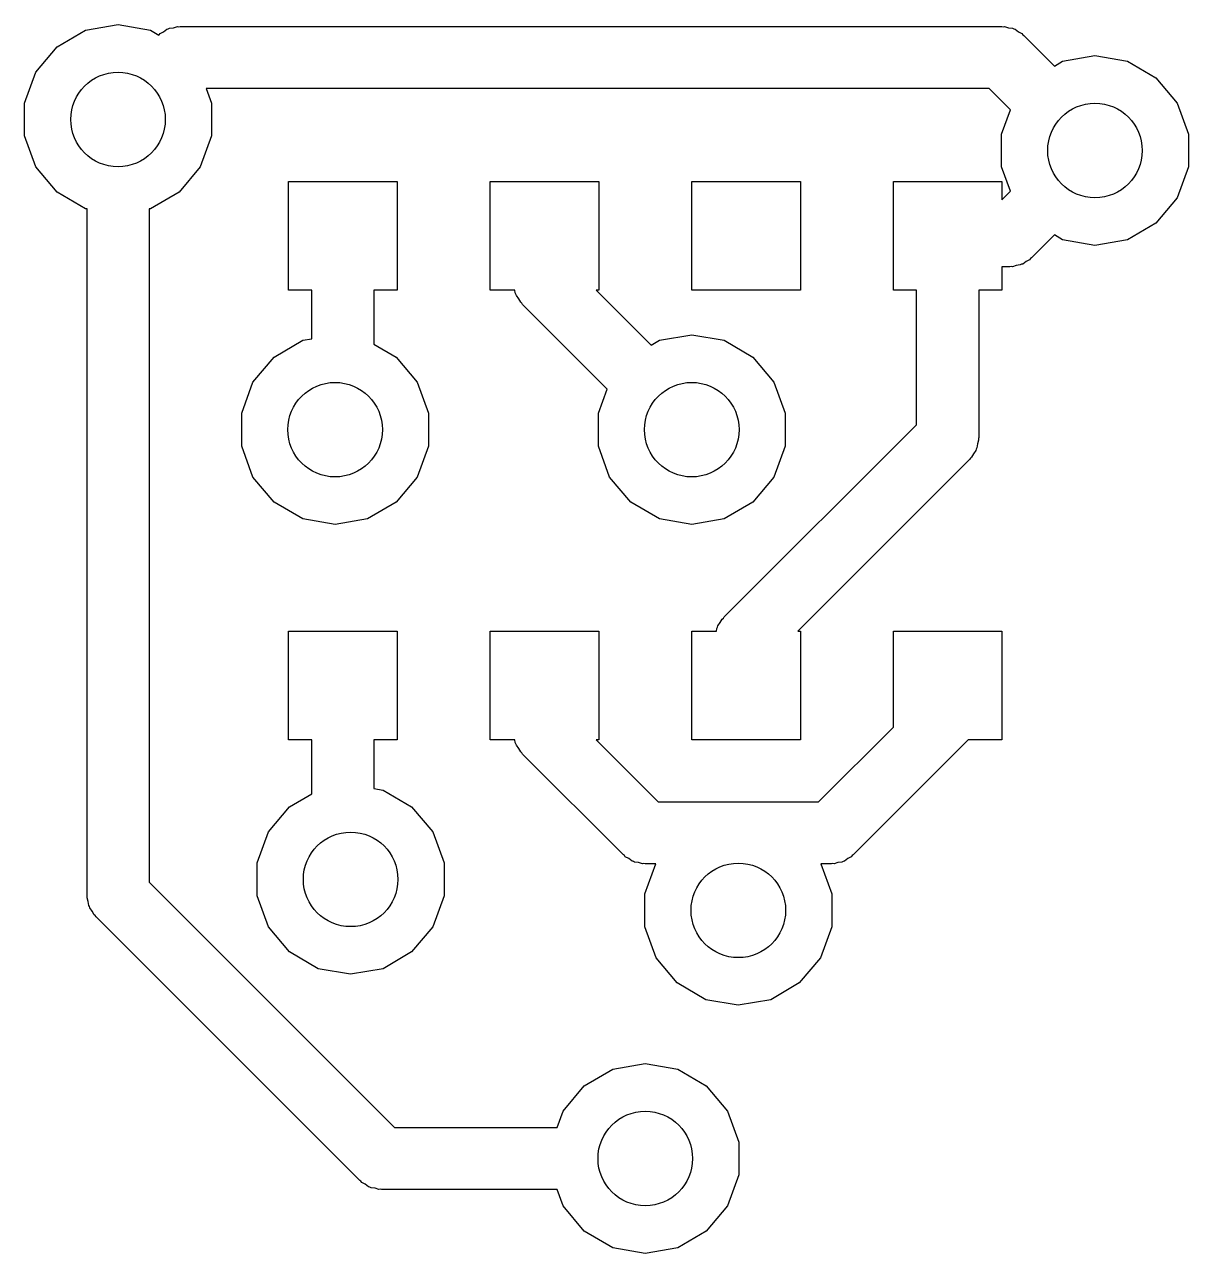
# Model space of a CAD drawing. Extents: x 75.4 to 130.9, y -109.9 to -90.
# Drawn here: x 82.649 to 86.401, y -109.606 to -105.644 of the extents above; entities that cross this region are included whole.
import ezdxf

# ---------------------------------------------------------------- set-up
doc = ezdxf.new("R2010")
doc.units = 0
doc.header["$MEASUREMENT"] = 0
doc.layers.add('BLACK', color=7, linetype='CONTINUOUS')

msp = doc.modelspace()

# ---------------------------------------------------------------- linework, layer by layer
at = {"layer": 'Black'}
for p, q in [((82.7533, -105.716), (82.8454, -105.662)), ((82.8454, -105.662), (82.95, -105.644)), ((82.95, -105.644), (83.0546, -105.662)), ((83.0546, -105.662), (83.0813, -105.678)), ((83.097, -105.667), (83.1077, -105.659)), ((83.1077, -105.659), (83.112, -105.658)), ((83.112, -105.658), (83.1158, -105.656)), ((83.1158, -105.656), (83.1287, -105.654)), ((83.1287, -105.654), (83.1413, -105.65)), ((83.1413, -105.65), (83.1457, -105.651)), ((83.1457, -105.651), (83.15, -105.65)), ((83.15, -105.65), (85.8, -105.65)), ((85.8, -105.65), (85.8043, -105.651)), ((85.8043, -105.651), (85.8087, -105.65)), ((85.8087, -105.65), (85.8213, -105.654)), ((85.8213, -105.654), (85.8342, -105.656)), ((85.8342, -105.656), (85.838, -105.658)), ((85.838, -105.658), (85.8423, -105.659)), ((85.8423, -105.659), (85.853, -105.667)), ((83.0813, -105.678), (83.0829, -105.677)), ((83.0829, -105.677), (83.0857, -105.673)), ((83.0857, -105.673), (83.097, -105.667)), ((85.853, -105.667), (85.8643, -105.673)), ((85.8643, -105.673), (85.8671, -105.677)), ((85.8671, -105.677), (85.8707, -105.679)), ((85.8707, -105.679), (85.9691, -105.778)), ((82.685, -105.797), (82.7533, -105.716)), ((85.9954, -105.762), (86.1, -105.744)), ((86.1, -105.744), (86.2046, -105.762)), ((85.9691, -105.778), (85.9954, -105.762)), ((86.2046, -105.762), (86.2967, -105.816)), ((82.6487, -105.897), (82.685, -105.797)), ((86.2967, -105.816), (86.365, -105.897)), ((85.7586, -105.85), (83.2343, -105.85)), ((83.2343, -105.85), (83.2513, -105.897)), ((85.8272, -105.919), (85.7586, -105.85)), ((82.6487, -106.003), (82.6487, -105.897)), ((83.2513, -105.897), (83.2513, -106.003)), ((86.365, -105.897), (86.4013, -105.997)), ((85.7987, -105.997), (85.8272, -105.919)), ((82.685, -106.103), (82.6487, -106.003)), ((83.2513, -106.003), (83.215, -106.103)), ((85.7987, -106.103), (85.7987, -105.997)), ((86.4013, -105.997), (86.4013, -106.103)), ((82.7533, -106.184), (82.685, -106.103)), ((83.215, -106.103), (83.1467, -106.184)), ((85.8272, -106.181), (85.7987, -106.103)), ((86.4013, -106.103), (86.365, -106.203)), ((83.5, -106.5), (83.5, -106.15)), ((83.5, -106.15), (83.85, -106.15)), ((83.85, -106.15), (83.85, -106.5)), ((84.15, -106.5), (84.15, -106.15)), ((84.15, -106.15), (84.5, -106.15)), ((84.5, -106.15), (84.5, -106.5)), ((84.8, -106.5), (84.8, -106.15)), ((84.8, -106.15), (85.15, -106.15)), ((85.15, -106.15), (85.15, -106.5)), ((85.45, -106.5), (85.45, -106.15)), ((85.45, -106.15), (85.8, -106.15)), ((85.8, -106.15), (85.8, -106.209)), ((85.8, -106.209), (85.8272, -106.181)), ((82.8454, -106.238), (82.7533, -106.184)), ((83.1467, -106.184), (83.0546, -106.238)), ((86.365, -106.203), (86.2967, -106.284)), ((82.85, -106.238), (82.8454, -106.238)), ((82.85, -108.45), (82.85, -106.238)), ((83.0546, -106.238), (83.05, -106.238)), ((83.05, -106.238), (83.05, -108.409)), ((86.2967, -106.284), (86.2046, -106.338)), ((85.9691, -106.322), (85.8957, -106.396)), ((85.9954, -106.338), (85.9691, -106.322)), ((86.1, -106.356), (85.9954, -106.338)), ((86.2046, -106.338), (86.1, -106.356)), ((85.8592, -106.419), (85.8463, -106.421)), ((85.863, -106.417), (85.8592, -106.419)), ((85.8673, -106.416), (85.863, -106.417)), ((85.878, -106.408), (85.8673, -106.416)), ((85.8893, -106.402), (85.878, -106.408)), ((85.8921, -106.398), (85.8893, -106.402)), ((85.8957, -106.396), (85.8921, -106.398)), ((85.825, -106.425), (85.8, -106.425)), ((85.8, -106.425), (85.8, -106.5)), ((85.8293, -106.424), (85.825, -106.425)), ((85.8337, -106.425), (85.8293, -106.424)), ((85.8463, -106.421), (85.8337, -106.425)), ((83.575, -106.5), (83.5, -106.5)), ((83.575, -106.657), (83.575, -106.5)), ((83.85, -106.5), (83.775, -106.5)), ((83.775, -106.5), (83.775, -106.674)), ((84.2294, -106.5), (84.15, -106.5)), ((84.231, -106.509), (84.2294, -106.5)), ((84.2332, -106.513), (84.231, -106.509)), ((84.2344, -106.517), (84.2332, -106.513)), ((84.2419, -106.528), (84.2344, -106.517)), ((84.2484, -106.539), (84.2419, -106.528)), ((84.5, -106.5), (84.4914, -106.5)), ((84.4914, -106.5), (84.6691, -106.678)), ((85.15, -106.5), (84.8, -106.5)), ((85.525, -106.5), (85.45, -106.5)), ((85.525, -106.934), (85.525, -106.5)), ((85.8, -106.5), (85.725, -106.5)), ((85.725, -106.5), (85.725, -106.975)), ((84.2518, -106.542), (84.2484, -106.539)), ((84.2543, -106.546), (84.2518, -106.542)), ((84.5272, -106.819), (84.2543, -106.546)), ((83.5454, -106.662), (83.575, -106.657)), ((84.6954, -106.662), (84.8, -106.644)), ((84.8, -106.644), (84.9046, -106.662)), ((83.4533, -106.716), (83.5454, -106.662)), ((83.775, -106.674), (83.8467, -106.716)), ((84.6691, -106.678), (84.6954, -106.662)), ((84.9046, -106.662), (84.9967, -106.716)), ((83.385, -106.797), (83.4533, -106.716)), ((83.8467, -106.716), (83.915, -106.797)), ((84.9967, -106.716), (85.065, -106.797)), ((83.3487, -106.897), (83.385, -106.797)), ((83.915, -106.797), (83.9513, -106.897)), ((85.065, -106.797), (85.1013, -106.897)), ((84.4987, -106.897), (84.5272, -106.819)), ((83.3487, -107.003), (83.3487, -106.897)), ((83.9513, -106.897), (83.9513, -107.003)), ((84.4987, -107.003), (84.4987, -106.897)), ((84.9043, -107.554), (85.525, -106.934)), ((85.1013, -106.897), (85.1013, -107.003)), ((83.385, -107.103), (83.3487, -107.003)), ((83.9513, -107.003), (83.915, -107.103)), ((84.535, -107.103), (84.4987, -107.003)), ((85.1013, -107.003), (85.065, -107.103)), ((85.7168, -107.013), (85.7156, -107.017)), ((85.719, -107.009), (85.7168, -107.013)), ((85.7212, -106.996), (85.719, -107.009)), ((85.7246, -106.984), (85.7212, -106.996)), ((85.725, -106.975), (85.7242, -106.979)), ((85.7242, -106.979), (85.7246, -106.984)), ((85.6957, -107.046), (85.1414, -107.6)), ((85.6982, -107.042), (85.6957, -107.046)), ((85.7016, -107.039), (85.6982, -107.042)), ((85.7081, -107.028), (85.7016, -107.039)), ((85.7156, -107.017), (85.7081, -107.028)), ((83.4533, -107.184), (83.385, -107.103)), ((83.915, -107.103), (83.8467, -107.184)), ((84.6033, -107.184), (84.535, -107.103)), ((85.065, -107.103), (84.9967, -107.184)), ((83.5454, -107.238), (83.4533, -107.184)), ((83.8467, -107.184), (83.7546, -107.238)), ((84.6954, -107.238), (84.6033, -107.184)), ((84.9967, -107.184), (84.9046, -107.238)), ((83.65, -107.256), (83.5454, -107.238)), ((83.7546, -107.238), (83.65, -107.256)), ((84.8, -107.256), (84.6954, -107.238)), ((84.9046, -107.238), (84.8, -107.256)), ((84.8919, -107.572), (84.8984, -107.561)), ((84.8984, -107.561), (84.9018, -107.558)), ((84.9018, -107.558), (84.9043, -107.554)), ((83.5, -107.95), (83.5, -107.6)), ((83.5, -107.6), (83.85, -107.6)), ((83.85, -107.6), (83.85, -107.95)), ((84.15, -107.95), (84.15, -107.6)), ((84.15, -107.6), (84.5, -107.6)), ((84.5, -107.6), (84.5, -107.95)), ((84.8, -107.95), (84.8, -107.6)), ((84.8, -107.6), (84.8794, -107.6)), ((84.8794, -107.6), (84.881, -107.591)), ((84.881, -107.591), (84.8832, -107.587)), ((84.8832, -107.587), (84.8844, -107.583)), ((84.8844, -107.583), (84.8919, -107.572)), ((85.1414, -107.6), (85.15, -107.6)), ((85.15, -107.6), (85.15, -107.95)), ((85.45, -107.909), (85.45, -107.6)), ((85.45, -107.6), (85.8, -107.6)), ((85.8, -107.6), (85.8, -107.95)), ((85.2086, -108.15), (85.45, -107.909)), ((83.575, -107.95), (83.5, -107.95)), ((83.575, -108.124), (83.575, -107.95)), ((83.85, -107.95), (83.775, -107.95)), ((83.775, -107.95), (83.775, -108.107)), ((84.2294, -107.95), (84.15, -107.95)), ((84.231, -107.959), (84.2294, -107.95)), ((84.2332, -107.963), (84.231, -107.959)), ((84.2344, -107.967), (84.2332, -107.963)), ((84.5, -107.95), (84.4914, -107.95)), ((84.4914, -107.95), (84.6914, -108.15)), ((85.15, -107.95), (84.8, -107.95)), ((85.6914, -107.95), (85.3207, -108.321)), ((85.8, -107.95), (85.6914, -107.95)), ((84.2419, -107.978), (84.2344, -107.967)), ((84.2484, -107.989), (84.2419, -107.978)), ((84.2518, -107.992), (84.2484, -107.989)), ((84.2543, -107.996), (84.2518, -107.992)), ((84.5793, -108.321), (84.2543, -107.996)), ((83.775, -108.107), (83.8046, -108.112)), ((83.8046, -108.112), (83.8967, -108.166)), ((83.5033, -108.166), (83.575, -108.124)), ((84.6914, -108.15), (84.95, -108.15)), ((84.95, -108.15), (85.2086, -108.15)), ((83.435, -108.247), (83.5033, -108.166)), ((83.8967, -108.166), (83.965, -108.247)), ((83.3987, -108.347), (83.435, -108.247)), ((83.965, -108.247), (84.0013, -108.347)), ((84.5829, -108.323), (84.5793, -108.321)), ((85.3207, -108.321), (85.3171, -108.323)), ((83.3987, -108.453), (83.3987, -108.347)), ((84.0013, -108.347), (84.0013, -108.453)), ((84.5857, -108.327), (84.5829, -108.323)), ((84.597, -108.333), (84.5857, -108.327)), ((84.6077, -108.341), (84.597, -108.333)), ((84.612, -108.342), (84.6077, -108.341)), ((84.6158, -108.344), (84.612, -108.342)), ((84.6287, -108.346), (84.6158, -108.344)), ((84.6413, -108.35), (84.6287, -108.346)), ((84.6457, -108.349), (84.6413, -108.35)), ((84.65, -108.35), (84.6457, -108.349)), ((84.6487, -108.447), (84.6839, -108.35)), ((84.6839, -108.35), (84.65, -108.35)), ((85.25, -108.35), (85.2161, -108.35)), ((85.2161, -108.35), (85.2513, -108.447)), ((85.2543, -108.349), (85.25, -108.35)), ((85.2587, -108.35), (85.2543, -108.349)), ((85.2713, -108.346), (85.2587, -108.35)), ((85.2842, -108.344), (85.2713, -108.346)), ((85.288, -108.342), (85.2842, -108.344)), ((85.2923, -108.341), (85.288, -108.342)), ((85.303, -108.333), (85.2923, -108.341)), ((85.3143, -108.327), (85.303, -108.333)), ((85.3171, -108.323), (85.3143, -108.327)), ((83.05, -108.409), (83.8414, -109.2)), ((82.8508, -108.454), (82.85, -108.45)), ((82.8504, -108.459), (82.8508, -108.454)), ((82.8538, -108.471), (82.8504, -108.459)), ((82.856, -108.484), (82.8538, -108.471)), ((83.435, -108.553), (83.3987, -108.453)), ((84.0013, -108.453), (83.965, -108.553)), ((84.6487, -108.553), (84.6487, -108.447)), ((85.2513, -108.447), (85.2513, -108.553)), ((82.8582, -108.488), (82.856, -108.484)), ((82.8594, -108.492), (82.8582, -108.488)), ((82.8669, -108.503), (82.8594, -108.492)), ((82.8734, -108.514), (82.8669, -108.503)), ((82.8768, -108.517), (82.8734, -108.514)), ((82.8793, -108.521), (82.8768, -108.517)), ((83.7293, -109.371), (82.8793, -108.521)), ((83.5033, -108.634), (83.435, -108.553)), ((83.965, -108.553), (83.8967, -108.634)), ((84.685, -108.653), (84.6487, -108.553)), ((85.2513, -108.553), (85.215, -108.653)), ((83.5954, -108.688), (83.5033, -108.634)), ((83.8967, -108.634), (83.8046, -108.688)), ((84.7533, -108.734), (84.685, -108.653)), ((85.215, -108.653), (85.1467, -108.734)), ((83.7, -108.706), (83.5954, -108.688)), ((83.8046, -108.688), (83.7, -108.706)), ((84.8454, -108.788), (84.7533, -108.734)), ((85.1467, -108.734), (85.0546, -108.788)), ((84.95, -108.806), (84.8454, -108.788)), ((85.0546, -108.788), (84.95, -108.806)), ((84.5454, -109.012), (84.65, -108.994)), ((84.65, -108.994), (84.7546, -109.012)), ((84.4533, -109.066), (84.5454, -109.012)), ((84.7546, -109.012), (84.8467, -109.066)), ((84.385, -109.147), (84.4533, -109.066)), ((84.8467, -109.066), (84.915, -109.147)), ((84.3657, -109.2), (84.385, -109.147)), ((84.915, -109.147), (84.9513, -109.247)), ((83.8414, -109.2), (84.3657, -109.2)), ((84.9513, -109.247), (84.9513, -109.353)), ((83.7329, -109.373), (83.7293, -109.371)), ((83.7357, -109.377), (83.7329, -109.373)), ((83.747, -109.383), (83.7357, -109.377)), ((83.7577, -109.391), (83.747, -109.383)), ((84.9513, -109.353), (84.915, -109.453)), ((83.762, -109.392), (83.7577, -109.391)), ((83.7658, -109.394), (83.762, -109.392)), ((83.7787, -109.396), (83.7658, -109.394)), ((83.7913, -109.4), (83.7787, -109.396)), ((83.7957, -109.399), (83.7913, -109.4)), ((83.8, -109.4), (83.7957, -109.399)), ((84.3657, -109.4), (83.8, -109.4)), ((84.385, -109.453), (84.3657, -109.4)), ((84.4533, -109.534), (84.385, -109.453)), ((84.915, -109.453), (84.8467, -109.534)), ((84.5454, -109.588), (84.4533, -109.534)), ((84.8467, -109.534), (84.7546, -109.588)), ((84.65, -109.606), (84.5454, -109.588)), ((84.7546, -109.588), (84.65, -109.606))]:
    msp.add_line(p, q, dxfattribs=at)
for centre in [(82.95, -105.95), (86.1, -106.05), (83.65, -106.95), (84.8, -106.95), (83.7, -108.4), (84.95, -108.5), (84.65, -109.3)]:
    msp.add_circle(centre, 0.1524, dxfattribs=at)

doc.saveas('drawing.dxf')
